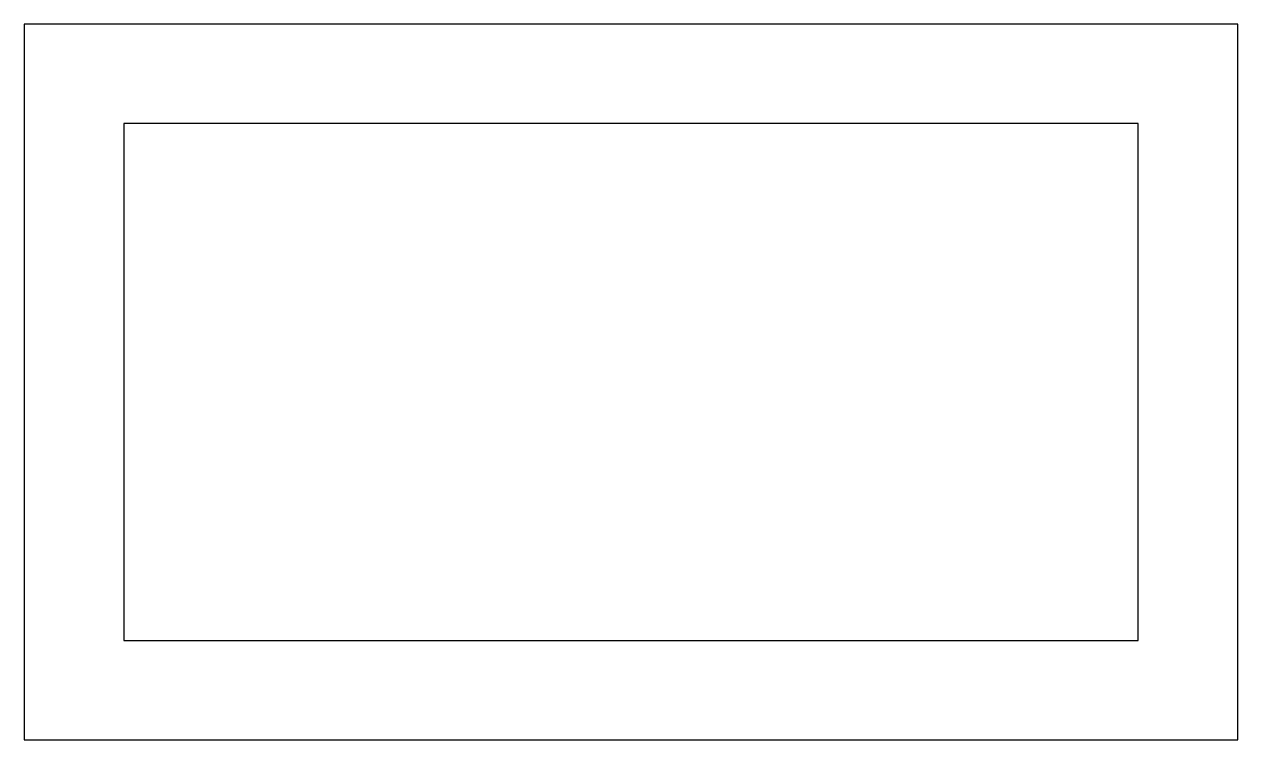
# Model space of a CAD drawing. Header units: millimetres. Extents: x 0 to 122, y 0 to 72.
import ezdxf

# ---------------------------------------------------------------- set-up
doc = ezdxf.new("R2010")
doc.units = ezdxf.units.MM
doc.layers.add('CUTTING', color=1, linetype='Continuous')
doc.layers.add('PASSEPARTOUT_CUTTING', color=136, linetype='Continuous')

msp = doc.modelspace()

# ---------------------------------------------------------------- linework, layer by layer
at = {"layer": 'CUTTING'}
for p, q in [((0, 72), (0, 36)), ((122, 72), (0, 72)), ((122, 0), (122, 72)), ((0, 36), (0, 0)), ((0, 0), (122, 0))]:
    msp.add_line(p, q, dxfattribs=at)
at = {"layer": 'PASSEPARTOUT_CUTTING'}
for p, q in [((10, 62), (10, 36)), ((112, 62), (10, 62)), ((112, 10), (112, 62)), ((10, 36), (10, 10)), ((10, 10), (112, 10))]:
    msp.add_line(p, q, dxfattribs=at)

doc.saveas('drawing.dxf')
